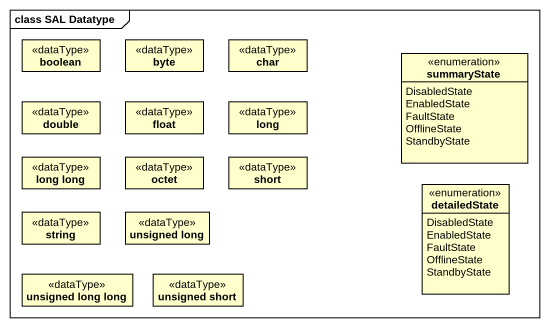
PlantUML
@startuml
mainframe class SAL Datatype
hide circle
hide empty members
class boolean <<dataType>>
class byte <<dataType>>
class char <<dataType>>
enum summaryState {
  DisabledState
  EnabledState
  FaultState
  OfflineState
  StandbyState
}
class double <<dataType>>
class float <<dataType>>
class long <<dataType>>
class "long long" as long_long <<dataType>>
class octet <<dataType>>
class short <<dataType>>
class string <<dataType>>
class "unsigned long" as unsigned_long <<dataType>>
enum detailedState {
  DisabledState
  EnabledState
  FaultState
  OfflineState
  StandbyState
}
class "unsigned long long" as unsigned_long_long <<dataType>>
class "unsigned short" as unsigned_short <<dataType>>
@enduml
